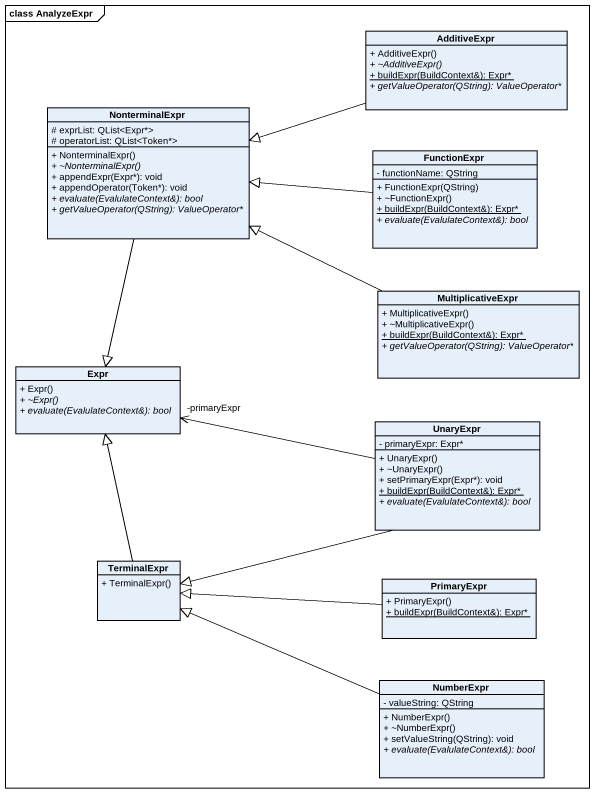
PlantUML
@startuml
mainframe class AnalyzeExpr
hide circle
hide empty members
skinparam classAttributeIconSize 0
class AdditiveExpr {
  + AdditiveExpr()
  {abstract} + ~AdditiveExpr()
  {static} + buildExpr(BuildContext&): Expr*
  {abstract} + getValueOperator(QString): ValueOperator*
}
class NonterminalExpr {
  # exprList: QList<Expr*>
  # operatorList: QList<Token*>
  + NonterminalExpr()
  {abstract} + ~NonterminalExpr()
  + appendExpr(Expr*): void
  + appendOperator(Token*): void
  {abstract} + evaluate(EvalulateContext&): bool
  {abstract} + getValueOperator(QString): ValueOperator*
}
class FunctionExpr {
  - functionName: QString
  + FunctionExpr(QString)
  + ~FunctionExpr()
  {static} + buildExpr(BuildContext&): Expr*
  {abstract} + evaluate(EvalulateContext&): bool
}
class MultiplicativeExpr {
  + MultiplicativeExpr()
  + ~MultiplicativeExpr()
  {static} + buildExpr(BuildContext&): Expr*
  {abstract} + getValueOperator(QString): ValueOperator*
}
class Expr {
  + Expr()
  {abstract} + ~Expr()
  {abstract} + evaluate(EvalulateContext&): bool
}
class UnaryExpr {
  - primaryExpr: Expr*
  + UnaryExpr()
  + ~UnaryExpr()
  + setPrimaryExpr(Expr*): void
  {static} + buildExpr(BuildContext&): Expr*
  {abstract} + evaluate(EvalulateContext&): bool
}
class TerminalExpr {
  + TerminalExpr()
}
class PrimaryExpr {
  + PrimaryExpr()
  {static} + buildExpr(BuildContext&): Expr*
}
class NumberExpr {
  - valueString: QString
  + NumberExpr()
  + ~NumberExpr()
  + setValueString(QString): void
  {abstract} + evaluate(EvalulateContext&): bool
}
AdditiveExpr -left-|> NonterminalExpr
NonterminalExpr --|> Expr
FunctionExpr -left-|> NonterminalExpr
MultiplicativeExpr -left-|> NonterminalExpr
UnaryExpr -left-> "-primaryExpr" Expr
UnaryExpr -left-|> TerminalExpr
TerminalExpr -up-|> Expr
PrimaryExpr -left-|> TerminalExpr
NumberExpr -left-|> TerminalExpr
@enduml
